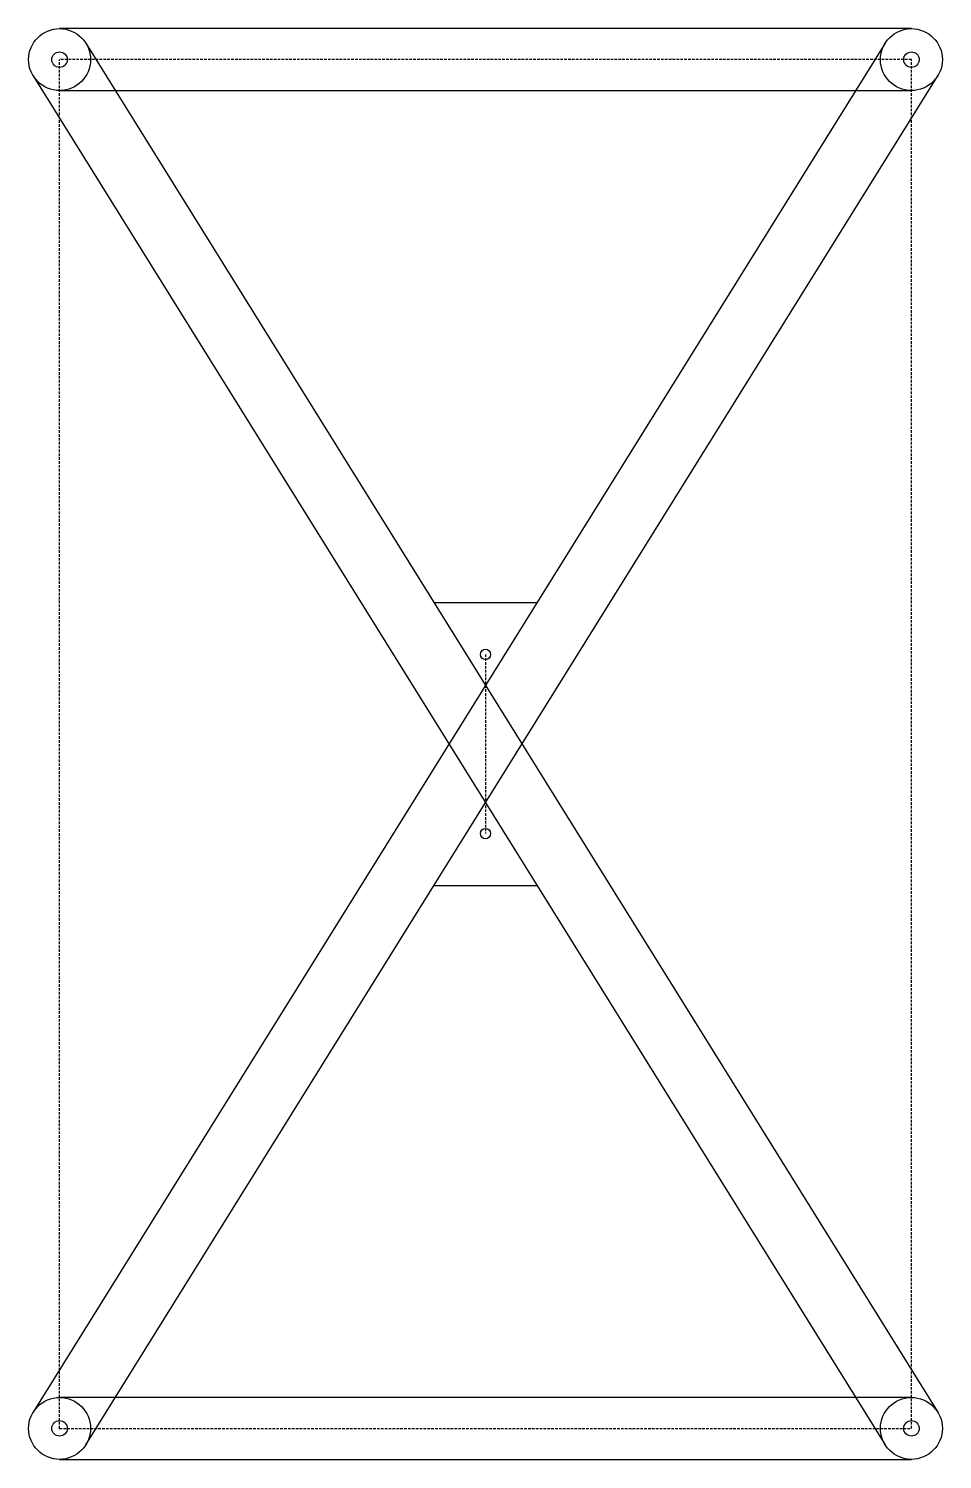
# Model space of a CAD drawing. Header units: millimetres. Extents: x -6 to 171, y -6 to 271.
import ezdxf

# ---------------------------------------------------------------- set-up
doc = ezdxf.new("R2010")
doc.units = ezdxf.units.MM
doc.linetypes.add('DASHED', pattern=[0.75, 0.5, -0.25])
doc.layers.get('0').update_dxf_attribs({"linetype": 'CONTINUOUS'})

msp = doc.modelspace()

# ---------------------------------------------------------------- linework, layer by layer
for p, q in [((165, 271), (0, 271)), ((159.91, 268.17), (-5.09, 3.17)), ((5.09, 268.17), (170.09, 3.17)), ((-5.09, 261.83), (159.91, -3.17)), ((5.09, -3.17), (170.09, 261.83)), ((0, 259), (165, 259)), ((72.5, 159.91), (92.5, 159.91)), ((72.5, 105.09), (92.5, 105.09)), ((165, 6), (0, 6)), ((0, -6), (165, -6))]:
    msp.add_line(p, q)
at = {"linetype": 'DASHED'}
for p, q in [((0, 0), (0, 265)), ((165, 265), (0, 265)), ((165, 0), (165, 265)), ((82.5, 149.85), (82.5, 115.15)), ((0, 0), (165, 0))]:
    msp.add_line(p, q, dxfattribs=at)
for centre, radius in [((0, 265), 6), ((165, 265), 6), ((0, 265), 1.5), ((165, 265), 1.5), ((82.5, 149.85), 1), ((82.5, 115.15), 1), ((0, 0), 6), ((165, 0), 6), ((0, 0), 1.5), ((165, 0), 1.5)]:
    msp.add_circle(centre, radius)
for p in [(82.5, 143.85), (82.5, 121.15), (0, 0)]:
    msp.add_point(p)

doc.saveas('drawing.dxf')
